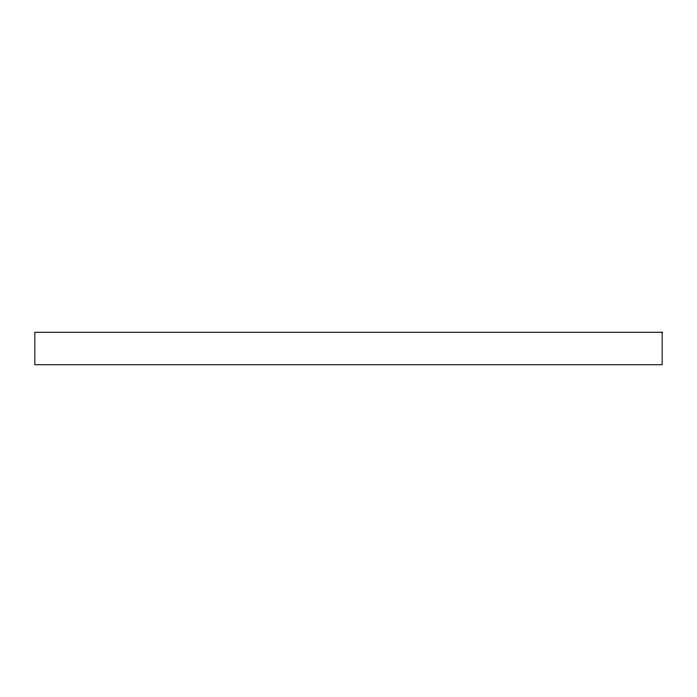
<?xml version="1.0" encoding="UTF-8"?>
<svg xmlns="http://www.w3.org/2000/svg" width="697" height="697" viewBox="0 0 697 697"><rect width="100%" height="100%" fill="white"/><g stroke="black" fill="none" stroke-linecap="round" stroke-linejoin="round"><path stroke-width="1.05" d="M662.15 332.26L34.85 332.26L34.85 364.74L662.15 364.74L662.15 332.26"/></g></svg>
